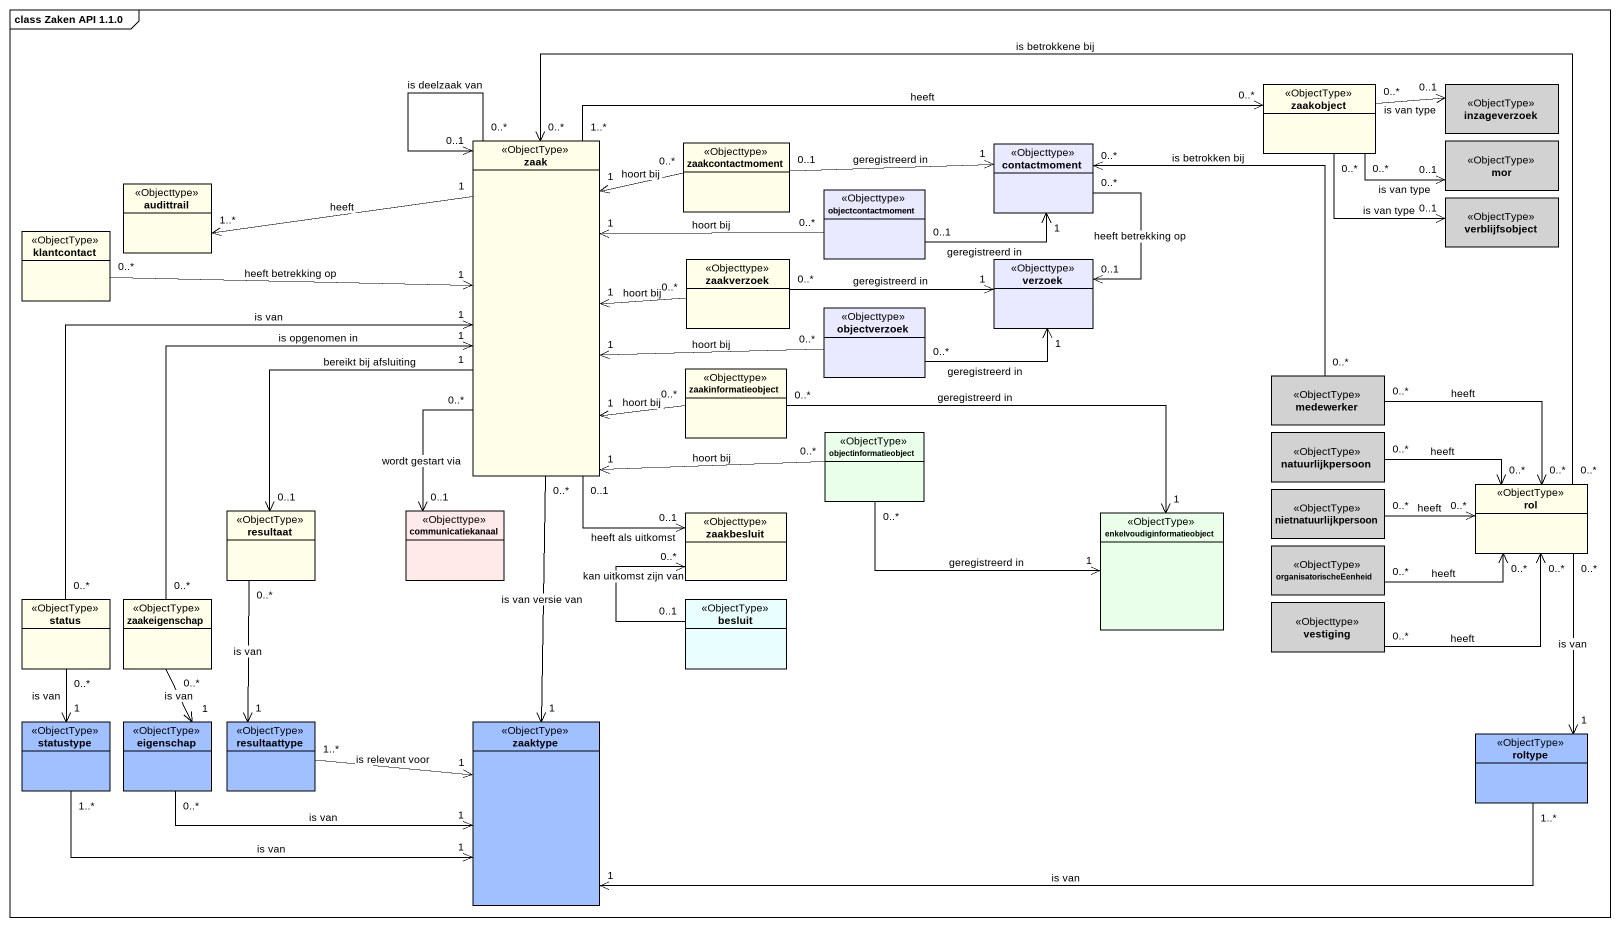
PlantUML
@startuml
mainframe class Zaken API 1.1.0
hide circle
hide empty members
class zaakobject <<ObjectType>> #FFFFE9
class inzageverzoek <<ObjectType>> #D2D2D2
class zaak <<ObjectType>> #FFFFE9
class zaakcontactmoment <<Objecttype>> #FFFFE9
class contactmoment <<Objecttype>> #E9E9FF
class mor <<ObjectType>> #D2D2D2
class audittrail <<Objecttype>> #FFFFE9
class objectcontactmoment <<Objecttype>> #E9E9FF
class verblijfsobject <<ObjectType>> #D2D2D2
class klantcontact <<ObjectType>> #FFFFE9
class zaakverzoek <<Objecttype>> #FFFFE9
class verzoek <<Objecttype>> #E9E9FF
class objectverzoek <<Objecttype>> #E9E9FF
class zaakinformatieobject <<Objecttype>> #FFFFE9
class medewerker <<ObjectType>> #D2D2D2
class objectinformatieobject <<ObjectType>> #E9FFE9
class natuurlijkpersoon <<ObjectType>> #D2D2D2
class rol <<ObjectType>> #FFFFE9
class resultaat <<ObjectType>> #FFFFE9
class communicatiekanaal <<Objecttype>> #FFE9E9
class zaakbesluit <<Objecttype>> #FFFFE9
class enkelvoudiginformatieobject <<ObjectType>> #E9FFE9
class nietnatuurlijkpersoon <<ObjectType>> #D2D2D2
class organisatorischeEenheid <<ObjectType>> #D2D2D2
class status <<ObjectType>> #FFFFE9
class zaakeigenschap <<ObjectType>> #FFFFE9
class besluit <<ObjectType>> #E9FFFF
class vestiging <<Objecttype>> #D2D2D2
class statustype <<ObjectType>> #A0C0FF
class eigenschap <<ObjectType>> #A0C0FF
class resultaattype <<ObjectType>> #A0C0FF
class zaaktype <<ObjectType>> #A0C0FF
class roltype <<ObjectType>> #A0C0FF
zaakobject "0..*" -right-> "0..1" inzageverzoek : is van type
zaakobject "0..*" -right-> "0..1" mor : is van type
zaakobject "0..*" -right-> "0..1" verblijfsobject : is van type
zaak "1..*" -right-> "0..*" zaakobject : heeft
zaak "0..*" --> "0..1" zaak : is deelzaak van
zaak "1" <-up- "0..*" zaakcontactmoment : hoort bij
zaak "1" -left-> "1..*" audittrail : heeft
zaak "1" <-right- "0..*" zaakverzoek : hoort bij
zaak "1" <-right- "0..*" zaakinformatieobject : hoort bij
zaak "0..*" --> "0..1" communicatiekanaal : wordt gestart via
zaak "0..1" --> "0..1" zaakbesluit : heeft als uitkomst
zaak "0..*" --> "1" zaaktype : is van versie van
zaakcontactmoment "0..1" -right-> "1" contactmoment : geregistreerd in
contactmoment "1" <-left- "0..1" objectcontactmoment : geregistreerd in
contactmoment "0..*" --> "0..1" verzoek : heeft betrekking op
objectcontactmoment "0..*" -left-> "1" zaak : hoort bij
klantcontact "0..*" -right-> "1" zaak : heeft betrekking op
zaakverzoek "0..*" -right-> "1" verzoek : geregistreerd in
verzoek "1" <-left- "0..*" objectverzoek : geregistreerd in
objectverzoek "0..*" -left-> "1" zaak : hoort bij
zaakinformatieobject "0..*" -right-> "1" enkelvoudiginformatieobject : geregistreerd in
medewerker "0..*" -up-> "0..*" contactmoment : is betrokken bij
medewerker "0..*" -right-> "0..*" rol : heeft
objectinformatieobject "0..*" -left-> "1" zaak : hoort bij
natuurlijkpersoon "0..*" -right-> "0..*" rol : heeft
rol "0..*" -left-> "0..*" zaak : is betrokkene bij
rol "0..*" --> "1" roltype : is van
resultaat "0..1" <-up- "1" zaak : bereikt bij afsluiting
resultaat "0..*" --> "1" resultaattype : is van
zaakbesluit "0..*" <-- "0..1" besluit : kan uitkomst zijn van
enkelvoudiginformatieobject "1" <-left- "0..*" objectinformatieobject : geregistreerd in
nietnatuurlijkpersoon "0..*" -right-> "0..*" rol : heeft
organisatorischeEenheid "0..*" -right-> "0..*" rol : heeft
status "0..*" -up-> "1" zaak : is van
status "0..*" --> "1" statustype : is van
zaakeigenschap "0..*" -up-> "1" zaak : is opgenomen in
vestiging "0..*" -right-> "0..*" rol : heeft
statustype "1..*" -right-> "1" zaaktype : is van
eigenschap "1" <-up- "0..*" zaakeigenschap : is van
eigenschap "0..*" -right-> "1" zaaktype : is van
resultaattype "1..*" -right-> "1" zaaktype : is relevant voor
roltype "1..*" -left-> "1" zaaktype : is van
@enduml
